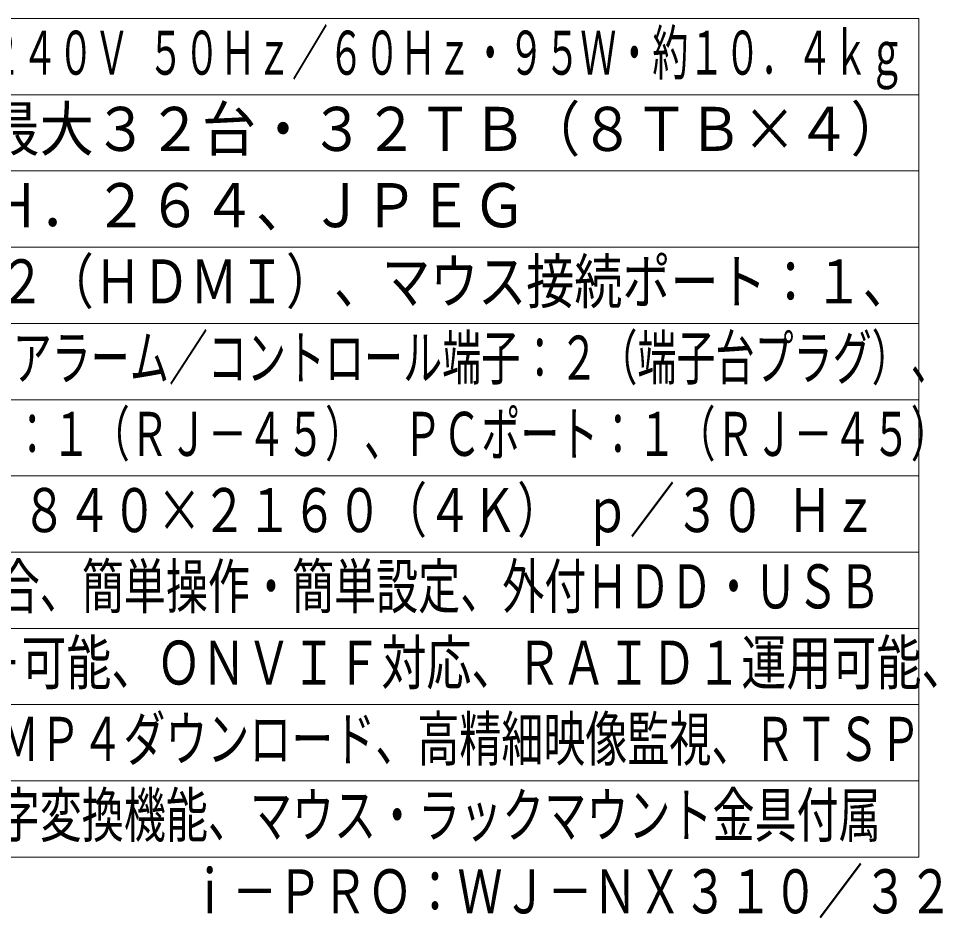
# Model space of a CAD drawing. Units: millimetres on the paper. Extents: x -62 to 64, y -59 to 59.
# Drawn here: x 3.4 to 64.1, y -58.5 to 0.5 of the extents above; entities that cross this region are included whole.
import ezdxf
from ezdxf.enums import TextEntityAlignment as Align

# ---------------------------------------------------------------- set-up
doc = ezdxf.new("R2010")
doc.units = ezdxf.units.MM
doc.layers.add('0-0_相当品', color=4, linetype='Continuous')
doc.layers.add('0-1_MOJI1', color=7, linetype='Continuous')
doc.layers.add('0-5_WAKU', color=4, linetype='Continuous', lineweight=9)
doc.styles.add('ＭＳ ゴシック', font='')
doc.styles.get('ＭＳ ゴシック').set_extended_font_data('MS Gothic')

msp = doc.modelspace()

# ---------------------------------------------------------------- linework, layer by layer
at = {"layer": '0-5_WAKU', "color": 3}
for p, q in [((-62.5, 0.5), (62.5, 0.5)), ((62.5, -54.5), (62.5, 0.5)), ((-62.5, -54.5), (62.5, -54.5))]:
    msp.add_line(p, q, dxfattribs=at)
at = {"layer": '0-5_WAKU'}
for p, q in [((-62.5, -4.5), (62.5, -4.5)), ((-62.5, -9.5), (62.5, -9.5)), ((-62.5, -14.5), (62.5, -14.5)), ((-62.5, -19.5), (62.5, -19.5)), ((62.5, -24.5), (-62.5, -24.5)), ((62.5, -29.5), (-62.5, -29.5)), ((62.5, -34.5), (-62.5, -34.5)), ((-62.5, -39.5), (62.5, -39.5)), ((-62.5, -44.5), (62.5, -44.5)), ((-62.5, -49.5), (62.5, -49.5))]:
    msp.add_line(p, q, dxfattribs=at)

# ---------------------------------------------------------------- texts
at = {"layer": '0-0_相当品', "style": 'ＭＳ ゴシック', "width": 0.75}
msp.add_text('ｉ－ＰＲＯ：ＷＪ－ＮＸ３１０／３２', height=2.889, dxfattribs=at).set_placement((14.5, -59.055), align=Align.BOTTOM_LEFT)
at = {"layer": '0-1_MOJI1', "style": 'ＭＳ ゴシック'}
for s, height, width, p in [('ＡＣ１００Ｖ～ＡＣ２４０Ｖ ５０Ｈｚ／６０Ｈｚ・９５Ｗ・約１０．４ｋｇ', 2.889, 0.6, (-20, -4.055)), ('標準１６台／最大３２台・３２ＴＢ（８ＴＢ×４）', 2.889, 0.9, (-20, -9.055)), ('Ｈ．２６５、Ｈ．２６４、ＪＰＥＧ', 2.889, 0.9, (-20, -14.055)), ('モニター端子：２（ＨＤＭＩ）、マウス接続ポート：１、', 2.889, 0.8, (-20, -19.055)), ('コピーポート：３、アラーム／コントロール端子：２（端子台プラグ）、', 2.889, 0.65, (-20, -24.055)), ('カメラ／ＰＣポート：１（ＲＪ－４５）、ＰＣポート：１（ＲＪ－４５）', 2.889, 0.65, (-20, -29.055)), ('メイン・サブ：３８４０×２１６０（４Ｋ） ｐ／３０ Ｈｚ', 2.889, 0.75, (-20, -34.055)), ('ＪＣ－ＳＴＡＲ適合、簡単操作・簡単設定、外付ＨＤＤ・ＵＳＢ', 2.889, 0.7, (-20, -39.055)), ('メモリーにコピ－可能、ＯＮＶＩＦ対応、ＲＡＩＤ１運用可能、', 2.886, 0.75, (-20, -44.055)), ('ＳＳＬ通信対応、ＭＰ４ダウンロード、高精細映像監視、ＲＴＳＰ', 2.886, 0.7, (-20, -49.055)), ('接続機能、かな漢字変換機能、マウス・ラックマウント金具付属', 2.889, 0.7, (-20, -54.055))]:
    msp.add_text(s, height=height, dxfattribs=dict(at, width=width)).set_placement(p, align=Align.BOTTOM_LEFT)

doc.saveas('drawing.dxf')
